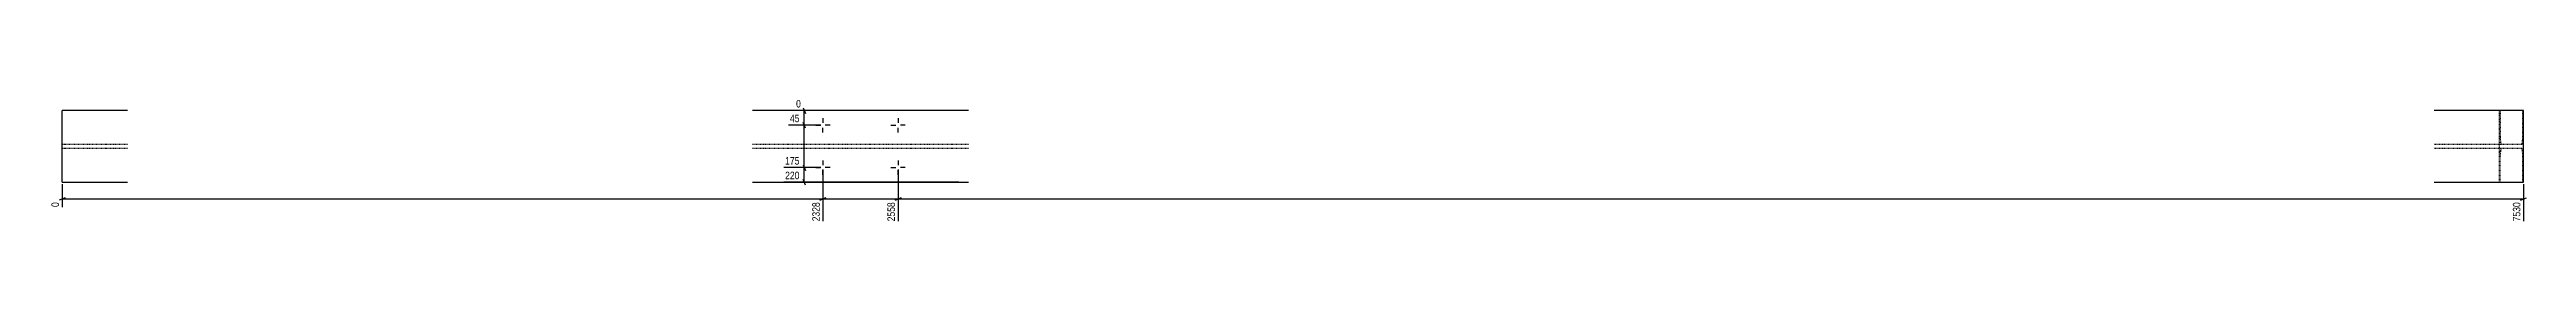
# Model space of a CAD drawing. Header units: millimetres. Extents: x 18 to 21412, y 13 to 894.
# Drawn here: x 13834 to 21412, y 13 to 396 of the extents above; entities that cross this region are included whole.
import ezdxf

# ---------------------------------------------------------------- set-up
doc = ezdxf.new("R2010")
doc.units = ezdxf.units.MM
doc.linetypes.add('DXK_LINE_DOT2', pattern=[3.9198, 1.9599, -1.9599])
doc.layers.add('MÅLSÆTNING', color=7, linetype='Continuous')
doc.layers.add('STÅL', color=7, linetype='Continuous')
doc.styles.add('Arial Narrow', font='ARIALN.TTF', dxfattribs={"height": 0.2})

msp = doc.modelspace()

# ---------------------------------------------------------------- linework, layer by layer
at = {"layer": 'MÅLSÆTNING', "color": 7, "linetype": 'Continuous'}
for p, q in [((16193.9, 312.7), (16094.6, 312.7)), ((16193.9, 312.7), (16094.6, 312.7)), ((16616.3, 357.7), (16117.9, 357.7)), ((16139.2, 366.7), (16146.4, 348.7)), ((16146.4, 303.7), (16139.2, 321.7)), ((16146.4, 303.7), (16139.2, 321.7)), ((16142.8, 312.7), (16142.8, 357.7)), ((16142.8, 182.7), (16142.8, 312.7)), ((16193.9, 182.7), (16080, 182.7)), ((16193.9, 182.7), (16080, 182.7)), ((16139.2, 191.7), (16146.4, 173.7)), ((16139.2, 191.7), (16146.4, 173.7)), ((16142.8, 137.7), (16142.8, 182.7)), ((16199.9, 176.7), (16199.9, 18)), ((16199.9, 176.7), (16199.9, 18)), ((16429.9, 176.7), (16429.9, 18)), ((16429.9, 176.7), (16429.9, 18)), ((13881.3, 90.3), (13863.3, 83.1)), ((13872.3, 131.7), (13872.3, 61.9)), ((13872.3, 86.7), (16199.9, 86.7)), ((16616.3, 137.7), (16080, 137.7)), ((16146.4, 128.7), (16139.2, 146.7)), ((16208.9, 90.3), (16190.9, 83.1)), ((16190.9, 83.1), (16208.9, 90.3)), ((16199.9, 86.7), (16429.9, 86.7)), ((16438.9, 90.3), (16420.9, 83.1)), ((16420.9, 83.1), (16438.9, 90.3)), ((16429.9, 86.7), (21402.8, 86.7)), ((21393.8, 83.1), (21411.8, 90.3)), ((21402.8, 131.7), (21402.8, 18))]:
    msp.add_line(p, q, dxfattribs=at)
at = {"layer": 'STÅL', "color": 2, "linetype": 'Continuous'}
for p, q in [((14072.3, 357.7), (13872.3, 357.7)), ((13872.3, 137.7), (13872.3, 357.7)), ((16644.9, 357.7), (15984.9, 357.7)), ((21402.8, 357.7), (21129.1, 357.7)), ((21402.8, 137.7), (21402.8, 357.7)), ((13872.3, 137.7), (14072.3, 137.7)), ((15984.9, 137.7), (16644.9, 137.7)), ((21129.1, 137.7), (21402.8, 137.7))]:
    msp.add_line(p, q, dxfattribs=at)
at = {"layer": 'STÅL', "color": 3, "linetype": 'Continuous'}
for p, q in [((16177.9, 312.7), (16192.6, 312.7)), ((16199.9, 334.7), (16199.9, 320.1)), ((16199.9, 290.7), (16199.9, 305.4)), ((16221.9, 312.7), (16207.3, 312.7)), ((16407.9, 312.7), (16422.6, 312.7)), ((16429.9, 334.7), (16429.9, 320.1)), ((16429.9, 290.7), (16429.9, 305.4)), ((16451.9, 312.7), (16437.3, 312.7)), ((16177.9, 182.7), (16192.6, 182.7)), ((16199.9, 204.7), (16199.9, 190.1)), ((16199.9, 160.7), (16199.9, 175.4)), ((16221.9, 182.7), (16207.3, 182.7)), ((16407.9, 182.7), (16422.6, 182.7)), ((16429.9, 204.7), (16429.9, 190.1)), ((16429.9, 160.7), (16429.9, 175.4)), ((16451.9, 182.7), (16437.3, 182.7))]:
    msp.add_line(p, q, dxfattribs=at)
at = {"layer": 'STÅL', "color": 7, "linetype": 'DXK_LINE_DOT2'}
for p, q in [((21329.1, 137.7), (21329.1, 357.7)), ((21331.5, 357.7), (21331.5, 277.7)), ((21400.5, 277.7), (21400.5, 357.7)), ((14072.3, 253.7), (13872.3, 253.7)), ((14072.3, 241.7), (13872.3, 241.7)), ((16644.9, 253.7), (15984.9, 253.7)), ((16644.9, 241.7), (15984.9, 241.7)), ((21397.5, 253.7), (21129.1, 253.7)), ((21397.5, 241.7), (21129.1, 241.7)), ((21331.5, 277.7), (21331.7, 268.6)), ((21331.7, 268.6), (21332.3, 260.8)), ((21332.3, 234.7), (21331.7, 226.9)), ((21332.3, 260.8), (21333.3, 255.6)), ((21333.3, 239.9), (21332.3, 234.7)), ((21333.3, 255.6), (21334.4, 253.7)), ((21334.4, 241.7), (21333.3, 239.9)), ((21397.5, 253.7), (21398.6, 255.6)), ((21398.6, 239.9), (21397.5, 241.7)), ((21398.6, 255.6), (21399.6, 260.8)), ((21399.6, 234.7), (21398.6, 239.9)), ((21399.6, 260.8), (21400.2, 268.6)), ((21400.2, 226.9), (21399.6, 234.7)), ((21400.2, 268.6), (21400.5, 277.7)), ((21331.7, 226.9), (21331.5, 217.7)), ((21331.5, 137.7), (21331.5, 217.7)), ((21400.5, 217.7), (21400.2, 226.9)), ((21400.5, 137.7), (21400.5, 217.7))]:
    msp.add_line(p, q, dxfattribs=at)

# ---------------------------------------------------------------- next in the draw order: wipeouts: each hides what was drawn before it
at = {"color": 0, "linetype": 'Continuous'}
for points in [[(16137.4, 362.5), (16137.4, 396.1), (16113.1, 396.1), (16113.1, 362.5)], [(16133, 187.5), (16133, 221.1), (16079.5, 221.1), (16079.5, 187.5)], [(13867.5, 81.3), (13833.9, 81.3), (13833.9, 57.1), (13867.5, 57.1)], [(16195.1, 81.3), (16161.5, 81.3), (16161.5, 13.2), (16195.1, 13.2)], [(16425.1, 81.3), (16391.5, 81.3), (16391.5, 13.2), (16425.1, 13.2)], [(21398, 81.3), (21364.4, 81.3), (21364.4, 13.2), (21398, 13.2)]]:
    msp.add_wipeout(points, dxfattribs=at).dxf.layer = 'MÅLSÆTNING'

# ---------------------------------------------------------------- next in the draw order: texts
at = {"layer": 'MÅLSÆTNING', "color": 3, "linetype": 'Continuous', "style": 'Arial Narrow'}
msp.add_text('0', height=22.9, dxfattribs=at).set_placement((16117.9, 367.3))
for s, height, p in [('0', 22.9, (13862.7, 61.9)), ('2328', 22.91, (16190.3, 18)), ('2558', 22.91, (16420.3, 18)), ('7530', 22.91, (21393.2, 18))]:
    msp.add_text(s, height=height, rotation=90.00021, dxfattribs=at).set_placement(p)

# ---------------------------------------------------------------- next in the draw order: wipeouts: each hides what was drawn before it
at = {"color": 0, "linetype": 'Continuous'}
msp.add_wipeout([(16133, 142.5), (16133, 176.1), (16079.5, 176.1), (16079.5, 142.5)], dxfattribs=at).dxf.layer = 'MÅLSÆTNING'

# ---------------------------------------------------------------- next in the draw order: texts
at = {"layer": 'MÅLSÆTNING', "color": 3, "linetype": 'Continuous', "style": 'Arial Narrow'}
for s, p in [('220', (16084.3, 147.3)), ('175', (16084.3, 192.3))]:
    msp.add_text(s, height=22.91, dxfattribs=at).set_placement(p)

# ---------------------------------------------------------------- next in the draw order: wipeouts: each hides what was drawn before it
at = {"color": 0, "linetype": 'Continuous'}
msp.add_wipeout([(16133, 317.5), (16133, 351.1), (16094.2, 351.1), (16094.2, 317.5)], dxfattribs=at).dxf.layer = 'MÅLSÆTNING'

# ---------------------------------------------------------------- next in the draw order: texts
at = {"layer": 'MÅLSÆTNING', "color": 3, "linetype": 'Continuous', "style": 'Arial Narrow'}
msp.add_text('45', height=22.91, dxfattribs=at).set_placement((16099, 322.3))

doc.saveas('drawing.dxf')
